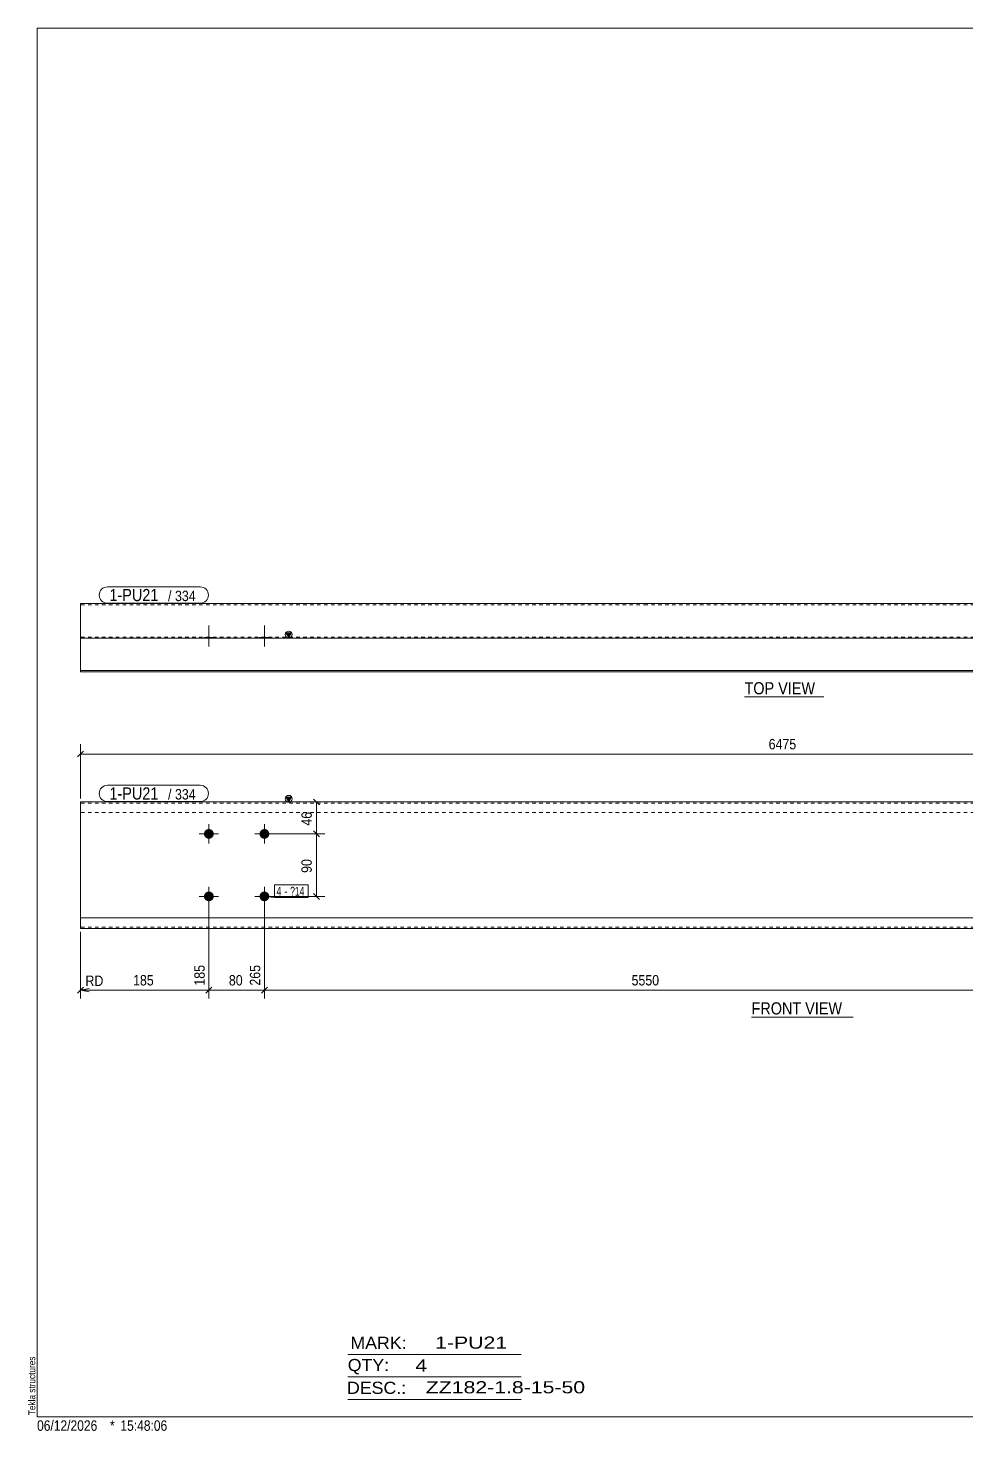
# Model space of a CAD drawing. Header units: millimetres. Extents: x 2 to 579, y 1 to 405.
# Drawn here: x 2.4 to 272.6, y 1 to 405 of the extents above; entities that cross this region are included whole.
import ezdxf

# ---------------------------------------------------------------- set-up
doc = ezdxf.new("R2010")
doc.units = ezdxf.units.MM
doc.linetypes.add('XKITLINE00', pattern=[0])
doc.linetypes.add('XKITLINE01', pattern=[4, 1, -1, 1, -1])
for name, color, linetype, lineweight in [('Bolt', 3, 'Continuous', 0), ('BoltMark', 7, 'Continuous', 0), ('Dimensions', 7, 'Continuous', 0), ('DrawingSheet', 5, 'Continuous', 0), ('OtherObjectType', 7, 'Continuous', 0), ('Part', 2, 'Continuous', 0), ('PartMark', 7, 'Continuous', 0)]:
    doc.layers.add(name, color=color, linetype=linetype, lineweight=lineweight)
doc.styles.add('ARIAL', font='ARIAL.TTF')
doc.styles.add('ARIAL_NARROW', font='ARIALN.TTF')

# ---------------------------------------------------------------- blocks, each defined once
blk = doc.blocks.new('*A2')
at = {"layer": 'Bolt'}
for points in [[(55.9, 172.88), (55.9, 172.84), (55.9, 172.81), (55.89, 172.77), (55.89, 172.74), (55.88, 172.7), (55.88, 172.67), (55.87, 172.64), (55.86, 172.6), (55.86, 172.57), (55.85, 172.54), (55.84, 172.5), (55.83, 172.47), (55.82, 172.44), (55.81, 172.41), (55.79, 172.37), (55.78, 172.34), (55.76, 172.31), (55.75, 172.28), (55.73, 172.25), (55.72, 172.22), (55.7, 172.19), (55.68, 172.16), (55.66, 172.13), (55.64, 172.1), (55.62, 172.08), (55.6, 172.05), (55.58, 172.02), (55.56, 172), (55.54, 171.97), (55.51, 171.94), (55.49, 171.92), (55.46, 171.9), (55.44, 171.87), (55.41, 171.85), (55.39, 171.83), (55.36, 171.81), (55.33, 171.79), (55.31, 171.77), (55.28, 171.75), (55.25, 171.73), (55.22, 171.71), (55.19, 171.69), (55.16, 171.68), (55.13, 171.66), (55.1, 171.64), (55.07, 171.63), (55.03, 171.62), (55, 171.6), (54.97, 171.59), (54.94, 171.58), (54.91, 171.57), (54.87, 171.56), (54.84, 171.55), (54.81, 171.54), (54.77, 171.54), (54.74, 171.53), (54.7, 171.53), (54.67, 171.52), (54.64, 171.52), (54.6, 171.51), (54.57, 171.51), (54.53, 171.51), (54.5, 171.51), (54.46, 171.51), (54.43, 171.51), (54.4, 171.51), (54.36, 171.52), (54.33, 171.52), (54.29, 171.53), (54.26, 171.53), (54.23, 171.54), (54.19, 171.54), (54.16, 171.55), (54.13, 171.56), (54.09, 171.57), (54.06, 171.58), (54.03, 171.59), (54, 171.6), (53.96, 171.62), (53.93, 171.63), (53.9, 171.64), (53.87, 171.66), (53.84, 171.68), (53.81, 171.69), (53.78, 171.71), (53.75, 171.73), (53.72, 171.75), (53.69, 171.77), (53.66, 171.79), (53.64, 171.81), (53.61, 171.83), (53.58, 171.85), (53.56, 171.87), (53.53, 171.9), (53.51, 171.92), (53.48, 171.94), (53.46, 171.97), (53.44, 172), (53.42, 172.02), (53.4, 172.05), (53.37, 172.08), (53.35, 172.1), (53.33, 172.13), (53.32, 172.16), (53.3, 172.19), (53.28, 172.22), (53.26, 172.25), (53.25, 172.28), (53.23, 172.31), (53.22, 172.34), (53.21, 172.37), (53.19, 172.41), (53.18, 172.44), (53.17, 172.47), (53.16, 172.5), (53.15, 172.54), (53.14, 172.57), (53.13, 172.6), (53.13, 172.64), (53.12, 172.67), (53.11, 172.7), (53.11, 172.74), (53.11, 172.77), (53.1, 172.81), (53.1, 172.84), (53.1, 172.88), (53.1, 172.91), (53.1, 172.94), (53.1, 172.98), (53.1, 173.01), (53.11, 173.05), (53.11, 173.08), (53.11, 173.12), (53.12, 173.15), (53.13, 173.18), (53.13, 173.22), (53.14, 173.25), (53.15, 173.28), (53.16, 173.32), (53.17, 173.35), (53.18, 173.38), (53.19, 173.41), (53.21, 173.45), (53.22, 173.48), (53.23, 173.51), (53.25, 173.54), (53.26, 173.57), (53.28, 173.6), (53.3, 173.63), (53.32, 173.66), (53.33, 173.69), (53.35, 173.72), (53.37, 173.74), (53.4, 173.77), (53.42, 173.8), (53.44, 173.82), (53.46, 173.85), (53.48, 173.88), (53.51, 173.9), (53.53, 173.92), (53.56, 173.95), (53.58, 173.97), (53.61, 173.99), (53.64, 174.01), (53.66, 174.03), (53.69, 174.05), (53.72, 174.07), (53.75, 174.09), (53.78, 174.11), (53.81, 174.13), (53.84, 174.14), (53.87, 174.16), (53.9, 174.18), (53.93, 174.19), (53.96, 174.2), (54, 174.22), (54.03, 174.23), (54.06, 174.24), (54.09, 174.25), (54.13, 174.26), (54.16, 174.27), (54.19, 174.28), (54.23, 174.28), (54.26, 174.29), (54.29, 174.29), (54.33, 174.3), (54.36, 174.3), (54.4, 174.31), (54.43, 174.31), (54.46, 174.31), (54.5, 174.31), (54.53, 174.31), (54.57, 174.31), (54.6, 174.31), (54.64, 174.3), (54.67, 174.3), (54.7, 174.29), (54.74, 174.29), (54.77, 174.28), (54.81, 174.28), (54.84, 174.27), (54.87, 174.26), (54.91, 174.25), (54.94, 174.24), (54.97, 174.23), (55, 174.22), (55.03, 174.2), (55.07, 174.19), (55.1, 174.18), (55.13, 174.16), (55.16, 174.14), (55.19, 174.13), (55.22, 174.11), (55.25, 174.09), (55.28, 174.07), (55.31, 174.05), (55.33, 174.03), (55.36, 174.01), (55.39, 173.99), (55.41, 173.97), (55.44, 173.95), (55.46, 173.92), (55.49, 173.9), (55.51, 173.88), (55.54, 173.85), (55.56, 173.82), (55.58, 173.8), (55.6, 173.77), (55.62, 173.74), (55.64, 173.72), (55.66, 173.69), (55.68, 173.66), (55.7, 173.63), (55.72, 173.6), (55.73, 173.57), (55.75, 173.54), (55.76, 173.51), (55.78, 173.48), (55.79, 173.45), (55.81, 173.41), (55.82, 173.38), (55.83, 173.35), (55.84, 173.32), (55.85, 173.28), (55.86, 173.25), (55.86, 173.22), (55.87, 173.18), (55.88, 173.15), (55.88, 173.12), (55.89, 173.08), (55.89, 173.05), (55.9, 173.01), (55.9, 172.98), (55.9, 172.94), (55.9, 172.91)], [(71.9, 172.88), (71.9, 172.84), (71.9, 172.81), (71.89, 172.77), (71.89, 172.74), (71.88, 172.7), (71.88, 172.67), (71.87, 172.64), (71.86, 172.6), (71.86, 172.57), (71.85, 172.54), (71.84, 172.5), (71.83, 172.47), (71.82, 172.44), (71.81, 172.41), (71.79, 172.37), (71.78, 172.34), (71.76, 172.31), (71.75, 172.28), (71.73, 172.25), (71.72, 172.22), (71.7, 172.19), (71.68, 172.16), (71.66, 172.13), (71.64, 172.1), (71.62, 172.08), (71.6, 172.05), (71.58, 172.02), (71.56, 172), (71.54, 171.97), (71.51, 171.94), (71.49, 171.92), (71.46, 171.9), (71.44, 171.87), (71.41, 171.85), (71.39, 171.83), (71.36, 171.81), (71.33, 171.79), (71.31, 171.77), (71.28, 171.75), (71.25, 171.73), (71.22, 171.71), (71.19, 171.69), (71.16, 171.68), (71.13, 171.66), (71.1, 171.64), (71.07, 171.63), (71.03, 171.62), (71, 171.6), (70.97, 171.59), (70.94, 171.58), (70.91, 171.57), (70.87, 171.56), (70.84, 171.55), (70.81, 171.54), (70.77, 171.54), (70.74, 171.53), (70.7, 171.53), (70.67, 171.52), (70.64, 171.52), (70.6, 171.51), (70.57, 171.51), (70.53, 171.51), (70.5, 171.51), (70.46, 171.51), (70.43, 171.51), (70.4, 171.51), (70.36, 171.52), (70.33, 171.52), (70.29, 171.53), (70.26, 171.53), (70.23, 171.54), (70.19, 171.54), (70.16, 171.55), (70.13, 171.56), (70.09, 171.57), (70.06, 171.58), (70.03, 171.59), (70, 171.6), (69.96, 171.62), (69.93, 171.63), (69.9, 171.64), (69.87, 171.66), (69.84, 171.68), (69.81, 171.69), (69.78, 171.71), (69.75, 171.73), (69.72, 171.75), (69.69, 171.77), (69.66, 171.79), (69.64, 171.81), (69.61, 171.83), (69.58, 171.85), (69.56, 171.87), (69.53, 171.9), (69.51, 171.92), (69.48, 171.94), (69.46, 171.97), (69.44, 172), (69.42, 172.02), (69.4, 172.05), (69.37, 172.08), (69.35, 172.1), (69.33, 172.13), (69.32, 172.16), (69.3, 172.19), (69.28, 172.22), (69.26, 172.25), (69.25, 172.28), (69.23, 172.31), (69.22, 172.34), (69.21, 172.37), (69.19, 172.41), (69.18, 172.44), (69.17, 172.47), (69.16, 172.5), (69.15, 172.54), (69.14, 172.57), (69.13, 172.6), (69.13, 172.64), (69.12, 172.67), (69.11, 172.7), (69.11, 172.74), (69.11, 172.77), (69.1, 172.81), (69.1, 172.84), (69.1, 172.88), (69.1, 172.91), (69.1, 172.94), (69.1, 172.98), (69.1, 173.01), (69.11, 173.05), (69.11, 173.08), (69.11, 173.12), (69.12, 173.15), (69.13, 173.18), (69.13, 173.22), (69.14, 173.25), (69.15, 173.28), (69.16, 173.32), (69.17, 173.35), (69.18, 173.38), (69.19, 173.41), (69.21, 173.45), (69.22, 173.48), (69.23, 173.51), (69.25, 173.54), (69.26, 173.57), (69.28, 173.6), (69.3, 173.63), (69.32, 173.66), (69.33, 173.69), (69.35, 173.72), (69.37, 173.74), (69.4, 173.77), (69.42, 173.8), (69.44, 173.82), (69.46, 173.85), (69.48, 173.88), (69.51, 173.9), (69.53, 173.92), (69.56, 173.95), (69.58, 173.97), (69.61, 173.99), (69.64, 174.01), (69.66, 174.03), (69.69, 174.05), (69.72, 174.07), (69.75, 174.09), (69.78, 174.11), (69.81, 174.13), (69.84, 174.14), (69.87, 174.16), (69.9, 174.18), (69.93, 174.19), (69.96, 174.2), (70, 174.22), (70.03, 174.23), (70.06, 174.24), (70.09, 174.25), (70.13, 174.26), (70.16, 174.27), (70.19, 174.28), (70.23, 174.28), (70.26, 174.29), (70.29, 174.29), (70.33, 174.3), (70.36, 174.3), (70.4, 174.31), (70.43, 174.31), (70.46, 174.31), (70.5, 174.31), (70.53, 174.31), (70.57, 174.31), (70.6, 174.31), (70.64, 174.3), (70.67, 174.3), (70.7, 174.29), (70.74, 174.29), (70.77, 174.28), (70.81, 174.28), (70.84, 174.27), (70.87, 174.26), (70.91, 174.25), (70.94, 174.24), (70.97, 174.23), (71, 174.22), (71.03, 174.2), (71.07, 174.19), (71.1, 174.18), (71.13, 174.16), (71.16, 174.14), (71.19, 174.13), (71.22, 174.11), (71.25, 174.09), (71.28, 174.07), (71.31, 174.05), (71.33, 174.03), (71.36, 174.01), (71.39, 173.99), (71.41, 173.97), (71.44, 173.95), (71.46, 173.92), (71.49, 173.9), (71.51, 173.88), (71.54, 173.85), (71.56, 173.82), (71.58, 173.8), (71.6, 173.77), (71.62, 173.74), (71.64, 173.72), (71.66, 173.69), (71.68, 173.66), (71.7, 173.63), (71.72, 173.6), (71.73, 173.57), (71.75, 173.54), (71.76, 173.51), (71.78, 173.48), (71.79, 173.45), (71.81, 173.41), (71.82, 173.38), (71.83, 173.35), (71.84, 173.32), (71.85, 173.28), (71.86, 173.25), (71.86, 173.22), (71.87, 173.18), (71.88, 173.15), (71.88, 173.12), (71.89, 173.08), (71.89, 173.05), (71.9, 173.01), (71.9, 172.98), (71.9, 172.94), (71.9, 172.91)], [(55.9, 154.88), (55.9, 154.84), (55.9, 154.81), (55.89, 154.77), (55.89, 154.74), (55.88, 154.7), (55.88, 154.67), (55.87, 154.64), (55.86, 154.6), (55.86, 154.57), (55.85, 154.54), (55.84, 154.5), (55.83, 154.47), (55.82, 154.44), (55.81, 154.41), (55.79, 154.37), (55.78, 154.34), (55.76, 154.31), (55.75, 154.28), (55.73, 154.25), (55.72, 154.22), (55.7, 154.19), (55.68, 154.16), (55.66, 154.13), (55.64, 154.1), (55.62, 154.08), (55.6, 154.05), (55.58, 154.02), (55.56, 154), (55.54, 153.97), (55.51, 153.94), (55.49, 153.92), (55.46, 153.9), (55.44, 153.87), (55.41, 153.85), (55.39, 153.83), (55.36, 153.81), (55.33, 153.79), (55.31, 153.77), (55.28, 153.75), (55.25, 153.73), (55.22, 153.71), (55.19, 153.69), (55.16, 153.68), (55.13, 153.66), (55.1, 153.64), (55.07, 153.63), (55.03, 153.62), (55, 153.6), (54.97, 153.59), (54.94, 153.58), (54.91, 153.57), (54.87, 153.56), (54.84, 153.55), (54.81, 153.54), (54.77, 153.54), (54.74, 153.53), (54.7, 153.53), (54.67, 153.52), (54.64, 153.52), (54.6, 153.51), (54.57, 153.51), (54.53, 153.51), (54.5, 153.51), (54.46, 153.51), (54.43, 153.51), (54.4, 153.51), (54.36, 153.52), (54.33, 153.52), (54.29, 153.53), (54.26, 153.53), (54.23, 153.54), (54.19, 153.54), (54.16, 153.55), (54.13, 153.56), (54.09, 153.57), (54.06, 153.58), (54.03, 153.59), (54, 153.6), (53.96, 153.62), (53.93, 153.63), (53.9, 153.64), (53.87, 153.66), (53.84, 153.68), (53.81, 153.69), (53.78, 153.71), (53.75, 153.73), (53.72, 153.75), (53.69, 153.77), (53.66, 153.79), (53.64, 153.81), (53.61, 153.83), (53.58, 153.85), (53.56, 153.87), (53.53, 153.9), (53.51, 153.92), (53.48, 153.94), (53.46, 153.97), (53.44, 154), (53.42, 154.02), (53.4, 154.05), (53.37, 154.08), (53.35, 154.1), (53.33, 154.13), (53.32, 154.16), (53.3, 154.19), (53.28, 154.22), (53.26, 154.25), (53.25, 154.28), (53.23, 154.31), (53.22, 154.34), (53.21, 154.37), (53.19, 154.41), (53.18, 154.44), (53.17, 154.47), (53.16, 154.5), (53.15, 154.54), (53.14, 154.57), (53.13, 154.6), (53.13, 154.64), (53.12, 154.67), (53.11, 154.7), (53.11, 154.74), (53.11, 154.77), (53.1, 154.81), (53.1, 154.84), (53.1, 154.88), (53.1, 154.91), (53.1, 154.94), (53.1, 154.98), (53.1, 155.01), (53.11, 155.05), (53.11, 155.08), (53.11, 155.12), (53.12, 155.15), (53.13, 155.18), (53.13, 155.22), (53.14, 155.25), (53.15, 155.28), (53.16, 155.32), (53.17, 155.35), (53.18, 155.38), (53.19, 155.41), (53.21, 155.45), (53.22, 155.48), (53.23, 155.51), (53.25, 155.54), (53.26, 155.57), (53.28, 155.6), (53.3, 155.63), (53.32, 155.66), (53.33, 155.69), (53.35, 155.72), (53.37, 155.74), (53.4, 155.77), (53.42, 155.8), (53.44, 155.82), (53.46, 155.85), (53.48, 155.88), (53.51, 155.9), (53.53, 155.92), (53.56, 155.95), (53.58, 155.97), (53.61, 155.99), (53.64, 156.01), (53.66, 156.03), (53.69, 156.05), (53.72, 156.07), (53.75, 156.09), (53.78, 156.11), (53.81, 156.13), (53.84, 156.14), (53.87, 156.16), (53.9, 156.18), (53.93, 156.19), (53.96, 156.2), (54, 156.22), (54.03, 156.23), (54.06, 156.24), (54.09, 156.25), (54.13, 156.26), (54.16, 156.27), (54.19, 156.28), (54.23, 156.28), (54.26, 156.29), (54.29, 156.29), (54.33, 156.3), (54.36, 156.3), (54.4, 156.31), (54.43, 156.31), (54.46, 156.31), (54.5, 156.31), (54.53, 156.31), (54.57, 156.31), (54.6, 156.31), (54.64, 156.3), (54.67, 156.3), (54.7, 156.29), (54.74, 156.29), (54.77, 156.28), (54.81, 156.28), (54.84, 156.27), (54.87, 156.26), (54.91, 156.25), (54.94, 156.24), (54.97, 156.23), (55, 156.22), (55.03, 156.2), (55.07, 156.19), (55.1, 156.18), (55.13, 156.16), (55.16, 156.14), (55.19, 156.13), (55.22, 156.11), (55.25, 156.09), (55.28, 156.07), (55.31, 156.05), (55.33, 156.03), (55.36, 156.01), (55.39, 155.99), (55.41, 155.97), (55.44, 155.95), (55.46, 155.92), (55.49, 155.9), (55.51, 155.88), (55.54, 155.85), (55.56, 155.82), (55.58, 155.8), (55.6, 155.77), (55.62, 155.74), (55.64, 155.72), (55.66, 155.69), (55.68, 155.66), (55.7, 155.63), (55.72, 155.6), (55.73, 155.57), (55.75, 155.54), (55.76, 155.51), (55.78, 155.48), (55.79, 155.45), (55.81, 155.41), (55.82, 155.38), (55.83, 155.35), (55.84, 155.32), (55.85, 155.28), (55.86, 155.25), (55.86, 155.22), (55.87, 155.18), (55.88, 155.15), (55.88, 155.12), (55.89, 155.08), (55.89, 155.05), (55.9, 155.01), (55.9, 154.98), (55.9, 154.94), (55.9, 154.91)], [(71.9, 154.88), (71.9, 154.84), (71.9, 154.81), (71.89, 154.77), (71.89, 154.74), (71.88, 154.7), (71.88, 154.67), (71.87, 154.64), (71.86, 154.6), (71.86, 154.57), (71.85, 154.54), (71.84, 154.5), (71.83, 154.47), (71.82, 154.44), (71.81, 154.41), (71.79, 154.37), (71.78, 154.34), (71.76, 154.31), (71.75, 154.28), (71.73, 154.25), (71.72, 154.22), (71.7, 154.19), (71.68, 154.16), (71.66, 154.13), (71.64, 154.1), (71.62, 154.08), (71.6, 154.05), (71.58, 154.02), (71.56, 154), (71.54, 153.97), (71.51, 153.94), (71.49, 153.92), (71.46, 153.9), (71.44, 153.87), (71.41, 153.85), (71.39, 153.83), (71.36, 153.81), (71.33, 153.79), (71.31, 153.77), (71.28, 153.75), (71.25, 153.73), (71.22, 153.71), (71.19, 153.69), (71.16, 153.68), (71.13, 153.66), (71.1, 153.64), (71.07, 153.63), (71.03, 153.62), (71, 153.6), (70.97, 153.59), (70.94, 153.58), (70.91, 153.57), (70.87, 153.56), (70.84, 153.55), (70.81, 153.54), (70.77, 153.54), (70.74, 153.53), (70.7, 153.53), (70.67, 153.52), (70.64, 153.52), (70.6, 153.51), (70.57, 153.51), (70.53, 153.51), (70.5, 153.51), (70.46, 153.51), (70.43, 153.51), (70.4, 153.51), (70.36, 153.52), (70.33, 153.52), (70.29, 153.53), (70.26, 153.53), (70.23, 153.54), (70.19, 153.54), (70.16, 153.55), (70.13, 153.56), (70.09, 153.57), (70.06, 153.58), (70.03, 153.59), (70, 153.6), (69.96, 153.62), (69.93, 153.63), (69.9, 153.64), (69.87, 153.66), (69.84, 153.68), (69.81, 153.69), (69.78, 153.71), (69.75, 153.73), (69.72, 153.75), (69.69, 153.77), (69.66, 153.79), (69.64, 153.81), (69.61, 153.83), (69.58, 153.85), (69.56, 153.87), (69.53, 153.9), (69.51, 153.92), (69.48, 153.94), (69.46, 153.97), (69.44, 154), (69.42, 154.02), (69.4, 154.05), (69.37, 154.08), (69.35, 154.1), (69.33, 154.13), (69.32, 154.16), (69.3, 154.19), (69.28, 154.22), (69.26, 154.25), (69.25, 154.28), (69.23, 154.31), (69.22, 154.34), (69.21, 154.37), (69.19, 154.41), (69.18, 154.44), (69.17, 154.47), (69.16, 154.5), (69.15, 154.54), (69.14, 154.57), (69.13, 154.6), (69.13, 154.64), (69.12, 154.67), (69.11, 154.7), (69.11, 154.74), (69.11, 154.77), (69.1, 154.81), (69.1, 154.84), (69.1, 154.88), (69.1, 154.91), (69.1, 154.94), (69.1, 154.98), (69.1, 155.01), (69.11, 155.05), (69.11, 155.08), (69.11, 155.12), (69.12, 155.15), (69.13, 155.18), (69.13, 155.22), (69.14, 155.25), (69.15, 155.28), (69.16, 155.32), (69.17, 155.35), (69.18, 155.38), (69.19, 155.41), (69.21, 155.45), (69.22, 155.48), (69.23, 155.51), (69.25, 155.54), (69.26, 155.57), (69.28, 155.6), (69.3, 155.63), (69.32, 155.66), (69.33, 155.69), (69.35, 155.72), (69.37, 155.74), (69.4, 155.77), (69.42, 155.8), (69.44, 155.82), (69.46, 155.85), (69.48, 155.88), (69.51, 155.9), (69.53, 155.92), (69.56, 155.95), (69.58, 155.97), (69.61, 155.99), (69.64, 156.01), (69.66, 156.03), (69.69, 156.05), (69.72, 156.07), (69.75, 156.09), (69.78, 156.11), (69.81, 156.13), (69.84, 156.14), (69.87, 156.16), (69.9, 156.18), (69.93, 156.19), (69.96, 156.2), (70, 156.22), (70.03, 156.23), (70.06, 156.24), (70.09, 156.25), (70.13, 156.26), (70.16, 156.27), (70.19, 156.28), (70.23, 156.28), (70.26, 156.29), (70.29, 156.29), (70.33, 156.3), (70.36, 156.3), (70.4, 156.31), (70.43, 156.31), (70.46, 156.31), (70.5, 156.31), (70.53, 156.31), (70.57, 156.31), (70.6, 156.31), (70.64, 156.3), (70.67, 156.3), (70.7, 156.29), (70.74, 156.29), (70.77, 156.28), (70.81, 156.28), (70.84, 156.27), (70.87, 156.26), (70.91, 156.25), (70.94, 156.24), (70.97, 156.23), (71, 156.22), (71.03, 156.2), (71.07, 156.19), (71.1, 156.18), (71.13, 156.16), (71.16, 156.14), (71.19, 156.13), (71.22, 156.11), (71.25, 156.09), (71.28, 156.07), (71.31, 156.05), (71.33, 156.03), (71.36, 156.01), (71.39, 155.99), (71.41, 155.97), (71.44, 155.95), (71.46, 155.92), (71.49, 155.9), (71.51, 155.88), (71.54, 155.85), (71.56, 155.82), (71.58, 155.8), (71.6, 155.77), (71.62, 155.74), (71.64, 155.72), (71.66, 155.69), (71.68, 155.66), (71.7, 155.63), (71.72, 155.6), (71.73, 155.57), (71.75, 155.54), (71.76, 155.51), (71.78, 155.48), (71.79, 155.45), (71.81, 155.41), (71.82, 155.38), (71.83, 155.35), (71.84, 155.32), (71.85, 155.28), (71.86, 155.25), (71.86, 155.22), (71.87, 155.18), (71.88, 155.15), (71.88, 155.12), (71.89, 155.08), (71.89, 155.05), (71.9, 155.01), (71.9, 154.98), (71.9, 154.94), (71.9, 154.91)]]:
    blk.add_hatch(color=3, dxfattribs=at).paths.add_polyline_path(points, flags=17)
at = {"layer": 'Bolt', "color": 3, "linetype": 'XKITLINE00', "lineweight": 0}
for p, q in [((54.5, 175.71), (54.5, 170.11)), ((70.5, 175.71), (70.5, 170.11)), ((57.3, 172.91), (51.7, 172.91)), ((73.3, 172.91), (67.7, 172.91)), ((54.5, 157.71), (54.5, 152.11)), ((70.5, 157.71), (70.5, 152.11)), ((57.3, 154.91), (51.7, 154.91)), ((73.3, 154.91), (67.7, 154.91))]:
    blk.add_line(p, q, dxfattribs=at)
blk = doc.blocks.new('*A4')
at = {"layer": 'Part'}
blk.add_hatch(color=2, dxfattribs=at).paths.add_polyline_path([(76.7, 183.51), (78.3, 183.51), (77.5, 182.11)], flags=17)
at = {"layer": 'Part', "color": 2, "linetype": 'XKITLINE00', "lineweight": 0}
for p, q in [((17.5, 145.71), (17.5, 182.11)), ((180.69, 182.11), (17.5, 182.11)), ((77.5, 182.11), (76.7, 183.51)), ((76.7, 183.51), (78.3, 183.51)), ((78.3, 183.51), (77.5, 182.11)), ((422.99, 182.11), (180.79, 182.11)), ((422.99, 182.11), (422.99, 145.71)), ((180.69, 148.71), (17.5, 148.71)), ((180.69, 145.71), (17.5, 145.71)), ((422.99, 148.71), (180.79, 148.71)), ((422.99, 145.71), (180.79, 145.71))]:
    blk.add_line(p, q, dxfattribs=at)
at = {"layer": 'Part', "color": 7, "linetype": 'XKITLINE01', "lineweight": 0}
for p, q in [((180.69, 181.75), (17.5, 181.75)), ((180.69, 179.11), (17.5, 179.11)), ((422.99, 181.75), (180.79, 181.75)), ((422.99, 179.11), (180.79, 179.11)), ((180.69, 146.07), (17.5, 146.07)), ((422.99, 146.07), (180.79, 146.07))]:
    blk.add_line(p, q, dxfattribs=at)
at = {"layer": 'Part', "color": 2, "linetype": 'XKITLINE00', "lineweight": 0}
blk.add_circle((77.5, 183.01), 1, dxfattribs=at)
blk = doc.blocks.new('*A6')
at = {"layer": 'Bolt'}
for points in [[(53.1, 229.25), (53.1, 229.61), (55.9, 229.61), (55.9, 229.25)], [(53.1, 229.25), (53.1, 229.61), (55.9, 229.61), (55.9, 229.25)], [(69.1, 229.25), (69.1, 229.61), (71.9, 229.61), (71.9, 229.25)], [(69.1, 229.25), (69.1, 229.61), (71.9, 229.61), (71.9, 229.25)]]:
    blk.add_hatch(color=3, dxfattribs=at).paths.add_polyline_path(points, flags=17)
at = {"layer": 'Bolt', "color": 3, "linetype": 'XKITLINE00', "lineweight": 0}
for p, q in [((54.5, 232.93), (54.5, 226.93)), ((54.5, 232.93), (54.5, 226.93)), ((70.5, 232.93), (70.5, 226.93)), ((70.5, 232.93), (70.5, 226.93)), ((53.1, 229.61), (53.1, 229.25)), ((53.1, 229.61), (53.1, 229.25)), ((55.9, 229.61), (55.9, 229.25)), ((55.9, 229.61), (55.9, 229.25)), ((69.1, 229.61), (69.1, 229.25)), ((69.1, 229.61), (69.1, 229.25)), ((71.9, 229.61), (71.9, 229.25)), ((71.9, 229.61), (71.9, 229.25))]:
    blk.add_line(p, q, dxfattribs=at)
blk = doc.blocks.new('*A8')
at = {"layer": 'Part'}
blk.add_hatch(color=2, dxfattribs=at).paths.add_polyline_path([(76.7, 230.83), (78.3, 230.83), (77.5, 229.43)], flags=17)
at = {"layer": 'Part', "color": 2, "linetype": 'XKITLINE00', "lineweight": 0}
for p, q in [((17.5, 219.61), (17.5, 239.25)), ((180.69, 239.25), (17.5, 239.25)), ((422.99, 239.25), (180.79, 239.25)), ((422.99, 239.25), (422.99, 219.61)), ((77.5, 229.43), (76.7, 230.83)), ((76.7, 230.83), (78.3, 230.83)), ((78.3, 230.83), (77.5, 229.43)), ((180.69, 229.25), (17.5, 229.25)), ((422.99, 229.25), (180.79, 229.25)), ((180.69, 219.97), (17.5, 219.97)), ((180.69, 219.61), (17.5, 219.61)), ((422.99, 219.97), (180.79, 219.97)), ((422.99, 219.61), (180.79, 219.61))]:
    blk.add_line(p, q, dxfattribs=at)
at = {"layer": 'Part', "color": 7, "linetype": 'XKITLINE01', "lineweight": 0}
for p, q in [((180.69, 238.89), (17.5, 238.89)), ((422.99, 238.89), (180.79, 238.89)), ((180.69, 229.61), (17.5, 229.61)), ((422.99, 229.61), (180.79, 229.61))]:
    blk.add_line(p, q, dxfattribs=at)
at = {"layer": 'Part', "color": 2, "linetype": 'XKITLINE00', "lineweight": 0}
blk.add_circle((77.5, 230.33), 1, dxfattribs=at)
blk = doc.blocks.new('*A9')
at = {"layer": 'DrawingSheet', "color": 5, "linetype": 'XKITLINE00', "lineweight": 0}
for p, q in [((579, 405), (5, 405)), ((5, 405), (5, 5)), ((579, 5), (579, 405)), ((5, 5), (579, 5))]:
    blk.add_line(p, q, dxfattribs=at)
at = {"layer": 'DrawingSheet', "color": 5, "style": 'ARIAL', "width": 0.85}
blk.add_text('Tekla structures', height=2, rotation=90, dxfattribs=at).set_placement((4.5, 5.5))
blk = doc.blocks.new('*A13')
at = {"layer": 'OtherObjectType', "color": 6, "linetype": 'XKITLINE00', "lineweight": 0}
for p, q in [((94.5, 23), (144.5, 23)), ((94.5, 16.5), (144.5, 16.5)), ((94.5, 10), (144.5, 10))]:
    blk.add_line(p, q, dxfattribs=at)
at = {"layer": 'OtherObjectType', "color": 6, "style": 'ARIAL_NARROW'}
for s, width, p in [('MARK:', 1.275, (95.27, 24.58)), ('1-PU21', 1.525501, (119.69, 24.65)), ('QTY:', 1.275, (94.5, 18.19)), ('4', 1.525501, (113.99, 18.05)), ('DESC.:', 1.275, (94.29, 11.63)), ('ZZ182-1.8-15-50', 1.525501, (117, 11.79))]:
    blk.add_text(s, height=3.5, dxfattribs=dict(at, width=width)).set_placement(p)
blk = doc.blocks.new('*A16')
at = {"layer": 'OtherObjectType', "color": 7, "style": 'ARIAL_NARROW', "width": 1.008832}
for s, p in [('06/12/2026', (4.99, 1)), ('15:48:06', (29, 1)), ('*', (26, 1))]:
    blk.add_text(s, height=3, dxfattribs=at).set_placement(p)
blk = doc.blocks.new('*A19')
at = {"layer": 'Dimensions', "color": 7, "linetype": 'XKITLINE00', "lineweight": 0}
for p, q in [((84.65, 173.76), (86.35, 172.06)), ((71.5, 172.91), (87.9, 172.91)), ((85.5, 154.91), (85.5, 172.91)), ((71.5, 154.91), (87.9, 154.91)), ((84.65, 155.76), (86.35, 154.06))]:
    blk.add_line(p, q, dxfattribs=at)
at = {"layer": 'Dimensions', "color": 3}
for p in [(85.5, 172.91), (85.5, 154.91)]:
    blk.add_point(p, dxfattribs=at)
at = {"layer": 'Dimensions', "color": 3, "style": 'ARIAL', "width": 0.85}
blk.add_text('90', height=3, rotation=90.0002, dxfattribs=at).set_placement((84.15, 161.68))
blk = doc.blocks.new('*A20')
at = {"layer": 'Dimensions', "color": 7, "linetype": 'XKITLINE00', "lineweight": 0}
for p, q in [((71.5, 182.11), (87.9, 182.11)), ((84.65, 182.96), (86.35, 181.26)), ((85.5, 172.91), (85.5, 182.11)), ((84.65, 173.76), (86.35, 172.06)), ((71.5, 172.91), (87.9, 172.91))]:
    blk.add_line(p, q, dxfattribs=at)
at = {"layer": 'Dimensions', "color": 3}
for p in [(85.5, 182.11), (85.5, 172.91)]:
    blk.add_point(p, dxfattribs=at)
at = {"layer": 'Dimensions', "color": 3, "style": 'ARIAL', "width": 0.85}
blk.add_text('46', height=3, rotation=90.0002, dxfattribs=at).set_placement((84.15, 175.28))
blk = doc.blocks.new('*A21')
at = {"layer": 'Dimensions', "color": 7, "linetype": 'XKITLINE00', "lineweight": 0}
for p, q in [((17.5, 183.11), (17.5, 198.76)), ((422.99, 183.11), (422.99, 198.76)), ((18.35, 196.76), (16.65, 195.06)), ((17.5, 195.91), (422.99, 195.91)), ((423.84, 196.76), (422.14, 195.06))]:
    blk.add_line(p, q, dxfattribs=at)
at = {"layer": 'Dimensions', "color": 3}
for p in [(17.5, 195.91), (422.99, 195.91)]:
    blk.add_point(p, dxfattribs=at)
at = {"layer": 'Dimensions', "color": 3, "style": 'ARIAL', "width": 0.85}
blk.add_text('6475', height=3, dxfattribs=at).set_placement((215.79, 197.26))
blk = doc.blocks.new('*A22')
at = {"layer": 'Dimensions', "color": 7, "linetype": 'XKITLINE00', "lineweight": 0}
for p, q in [((54.5, 153.91), (54.5, 125.51)), ((17.5, 144.71), (17.5, 125.51)), ((17.5, 144.71), (17.5, 125.51)), ((18.35, 128.76), (16.65, 127.06)), ((20, 128.41), (17.5, 127.91)), ((17.5, 127.91), (54.5, 127.91)), ((20, 127.41), (17.5, 127.91)), ((24.72, 127.91), (17.5, 127.91)), ((55.35, 128.76), (53.65, 127.06))]:
    blk.add_line(p, q, dxfattribs=at)
at = {"layer": 'Dimensions', "color": 3}
for p in [(17.5, 127.91), (54.5, 127.91)]:
    blk.add_point(p, dxfattribs=at)
at = {"layer": 'Dimensions', "color": 7}
blk.add_point((17.5, 127.91), dxfattribs=at)
at = {"layer": 'Dimensions', "color": 3, "style": 'ARIAL', "width": 0.85}
blk.add_text('185', height=3, rotation=90.0002, dxfattribs=at).set_placement((53.3, 129.21))
for s, p in [('RD', (18.94, 129.11)), ('185', (32.66, 129.26))]:
    blk.add_text(s, height=3, dxfattribs=at).set_placement(p)
blk = doc.blocks.new('*A23')
at = {"layer": 'Dimensions', "color": 7, "linetype": 'XKITLINE00', "lineweight": 0}
for p, q in [((54.5, 153.91), (54.5, 125.51)), ((70.5, 153.91), (70.5, 125.51)), ((55.35, 128.76), (53.65, 127.06)), ((54.5, 127.91), (70.5, 127.91)), ((71.35, 128.76), (69.65, 127.06))]:
    blk.add_line(p, q, dxfattribs=at)
at = {"layer": 'Dimensions', "color": 3}
for p in [(54.5, 127.91), (70.5, 127.91)]:
    blk.add_point(p, dxfattribs=at)
at = {"layer": 'Dimensions', "color": 3, "style": 'ARIAL', "width": 0.85}
blk.add_text('265', height=3, rotation=90.0002, dxfattribs=at).set_placement((69.3, 129.21))
blk.add_text('80', height=3, dxfattribs=at).set_placement((60.27, 129.26))
blk = doc.blocks.new('*A24')
at = {"layer": 'Dimensions', "color": 7, "linetype": 'XKITLINE00', "lineweight": 0}
for p, q in [((70.5, 153.91), (70.5, 125.51)), ((290.99, 153.91), (290.99, 125.51)), ((71.35, 128.76), (69.65, 127.06)), ((70.5, 127.91), (290.99, 127.91)), ((291.84, 128.76), (290.14, 127.06))]:
    blk.add_line(p, q, dxfattribs=at)
at = {"layer": 'Dimensions', "color": 3}
for p in [(70.5, 127.91), (290.99, 127.91)]:
    blk.add_point(p, dxfattribs=at)
at = {"layer": 'Dimensions', "color": 3, "style": 'ARIAL', "width": 0.85}
blk.add_text('5815', height=3, rotation=90.0002, dxfattribs=at).set_placement((289.79, 129.21))
blk.add_text('5550', height=3, dxfattribs=at).set_placement((176.29, 129.26))
blk = doc.blocks.new('*A29')
at = {"layer": 'BoltMark', "color": 7, "linetype": 'XKITLINE00', "lineweight": 0}
for p, q in [((73.4, 158.26), (83.09, 158.26)), ((73.4, 154.56), (73.4, 158.26)), ((83.09, 154.56), (83.09, 158.26)), ((70.5, 154.91), (73.4, 154.56)), ((73.4, 154.56), (83.09, 154.56))]:
    blk.add_line(p, q, dxfattribs=at)
at = {"layer": 'BoltMark', "color": 3, "style": 'ARIAL_NARROW', "width": 0.85}
for s, p in [('4', (74, 155.16)), ('?14', (77.93, 155.16)), ('-', (76.27, 155.16))]:
    blk.add_text(s, height=2.5, dxfattribs=at).set_placement(p)
blk = doc.blocks.new('*A31')
at = {"layer": 'PartMark', "color": 7, "linetype": 'XKITLINE00', "lineweight": 0}
for p, q in [((25.25, 186.91), (52.01, 186.91)), ((25.25, 182.21), (52.01, 182.21))]:
    blk.add_line(p, q, dxfattribs=at)
for centre, start, end in [((25.25, 184.56), 90, 270), ((52.01, 184.56), 270, 90)]:
    blk.add_arc(centre, 2.35, start, end, dxfattribs=at)
at = {"layer": 'PartMark', "color": 1, "style": 'ARIAL', "width": 0.85}
blk.add_text('1-PU21', height=3.5, dxfattribs=at).set_placement((25.85, 182.81))
at = {"layer": 'PartMark', "color": 3, "style": 'ARIAL', "width": 0.85}
for s, p in [('/', (42.73, 182.81)), ('334', (44.74, 182.81))]:
    blk.add_text(s, height=3, dxfattribs=at).set_placement(p)
blk = doc.blocks.new('*A32')
at = {"layer": 'OtherObjectType', "color": 7, "linetype": 'XKITLINE00', "lineweight": 0}
blk.add_line((210.85, 120.16), (240.15, 120.16), dxfattribs=at)
at = {"layer": 'OtherObjectType', "color": 7, "style": 'ARIAL', "width": 0.85}
blk.add_text('FRONT VIEW', height=3.5, dxfattribs=at).set_placement((210.85, 120.91))
blk = doc.blocks.new('*A33')
at = {"layer": 'PartMark', "color": 7, "linetype": 'XKITLINE00', "lineweight": 0}
for p, q in [((25.25, 244.05), (52.01, 244.05)), ((25.25, 239.35), (52.01, 239.35))]:
    blk.add_line(p, q, dxfattribs=at)
for centre, start, end in [((25.25, 241.7), 90, 270), ((52.01, 241.7), 270, 90)]:
    blk.add_arc(centre, 2.35, start, end, dxfattribs=at)
at = {"layer": 'PartMark', "color": 1, "style": 'ARIAL', "width": 0.85}
blk.add_text('1-PU21', height=3.5, dxfattribs=at).set_placement((25.85, 239.95))
at = {"layer": 'PartMark', "color": 3, "style": 'ARIAL', "width": 0.85}
for s, p in [('/', (42.73, 239.95)), ('334', (44.74, 239.95))]:
    blk.add_text(s, height=3, dxfattribs=at).set_placement(p)
blk = doc.blocks.new('*A34')
at = {"layer": 'OtherObjectType', "color": 7, "linetype": 'XKITLINE00', "lineweight": 0}
blk.add_line((208.83, 212.36), (231.65, 212.36), dxfattribs=at)
at = {"layer": 'OtherObjectType', "color": 7, "style": 'ARIAL', "width": 0.85}
blk.add_text('TOP VIEW', height=3.5, dxfattribs=at).set_placement((208.83, 213.11))

msp = doc.modelspace()

# ---------------------------------------------------------------- block references
at = {"lineweight": 0}
for name in ['*A9', '*A33', '*A6', '*A34', '*A21', '*A31', '*A20', '*A2', '*A19', '*A29', '*A22', '*A23', '*A24', '*A32', '*A13', '*A16']:
    msp.add_blockref(name, (0, 0), dxfattribs=at)
at = {"layer": 'Part', "lineweight": 0}
for name in ['*A8', '*A4']:
    msp.add_blockref(name, (0, 0), dxfattribs=at)

doc.saveas('drawing.dxf')
